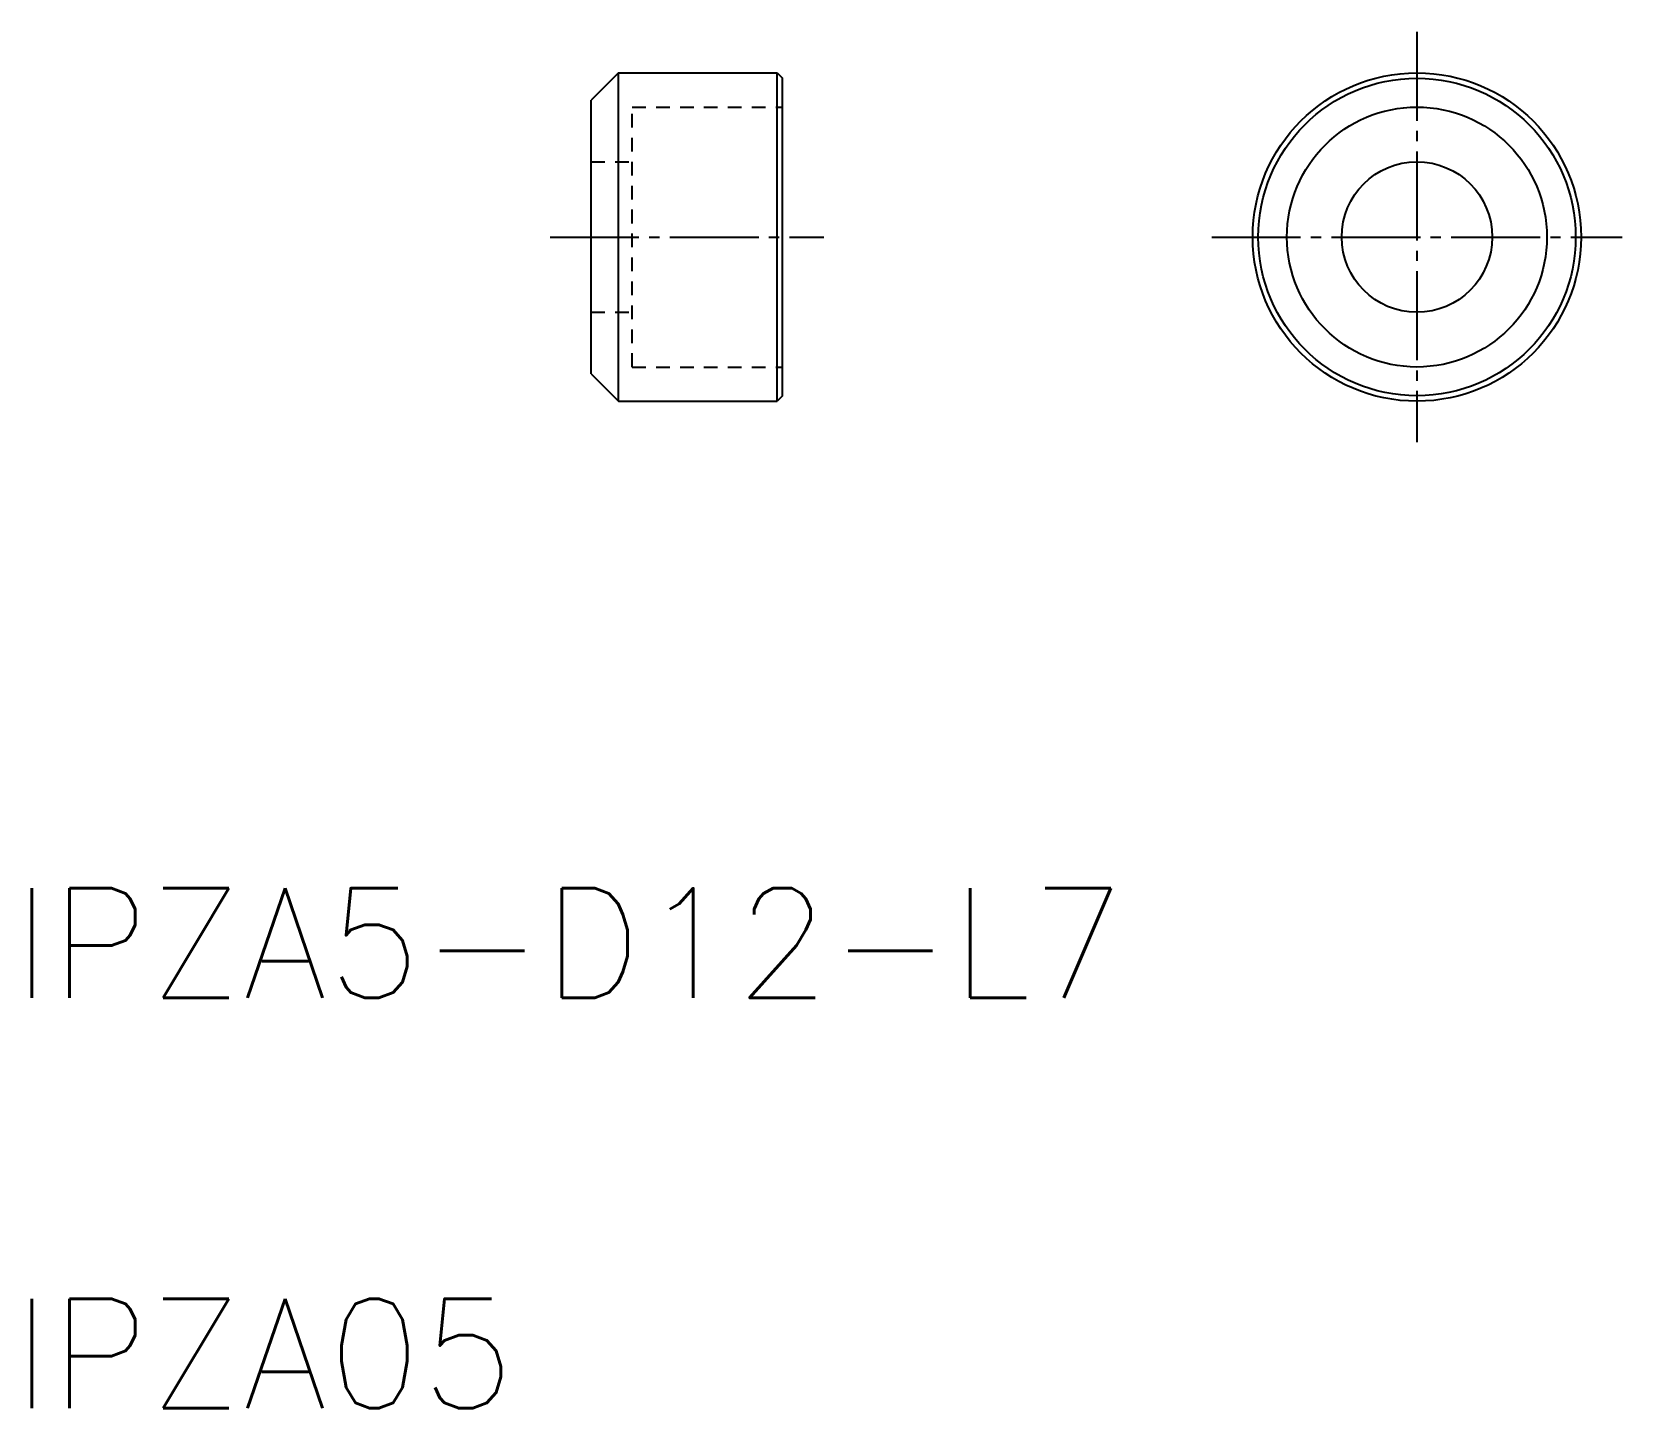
# Model space of a CAD drawing. Extents: x 112.9 to 171, y 50.8 to 101.1.
import ezdxf

# ---------------------------------------------------------------- set-up
doc = ezdxf.new("R2010")
doc.units = 0
doc.header["$LTSCALE"] = 0.25
doc.linetypes.add('CENTER', pattern=[17.5, 13, -1.5, 1.5, -1.5])
doc.linetypes.add('DASHED', pattern=[3.5, 2, -1.5])
doc.layers.get('0').update_dxf_attribs({"linetype": 'CONTINUOUS'})
doc.layers.add('CENTER', color=1, linetype='CENTER')
doc.styles.get("Standard").update_dxf_attribs({"font": 'txt.shx'})

msp = doc.modelspace()

# ---------------------------------------------------------------- linework, layer by layer
at = {"color": 7, "linetype": 'CONTINUOUS'}
for p, q in [((134.324, 99.596), (133.324, 98.596)), ((134.324, 99.596), (140.124, 99.596)), ((134.324, 87.596), (134.324, 99.596)), ((140.124, 99.596), (140.324, 99.396)), ((140.124, 87.596), (140.124, 99.596)), ((140.324, 87.796), (140.324, 99.396)), ((133.324, 88.596), (133.324, 98.596)), ((133.324, 88.596), (134.324, 87.596)), ((140.324, 87.796), (140.124, 87.596)), ((134.324, 87.596), (140.124, 87.596))]:
    msp.add_line(p, q, dxfattribs=at)
at = {"color": 3, "linetype": 'DASHED'}
for p, q in [((134.824, 98.346), (140.324, 98.346)), ((134.824, 88.846), (134.824, 98.346)), ((133.324, 96.346), (134.824, 96.346)), ((133.324, 90.846), (134.824, 90.846)), ((134.824, 88.846), (140.324, 88.846))]:
    msp.add_line(p, q, dxfattribs=at)
at = {"color": 7, "linetype": 'CONTINUOUS'}
for radius in [6, 5.8, 4.75, 2.75]:
    msp.add_circle((163.504, 93.596), radius, dxfattribs=at)
at = {"layer": 'CENTER', "color": 1, "linetype": 'CENTER'}
for p, q in [((163.504, 101.096), (163.504, 86.096)), ((131.824, 93.596), (141.824, 93.596)), ((156.004, 93.596), (171.004, 93.596))]:
    msp.add_line(p, q, dxfattribs=at)

# ---------------------------------------------------------------- texts
for s, p in [('IPZA5-D12-L7', (112.201, 65.795)), ('IPZA05', (112.201, 50.795))]:
    msp.add_text(s, height=4).set_placement(p)

doc.saveas('drawing.dxf')
